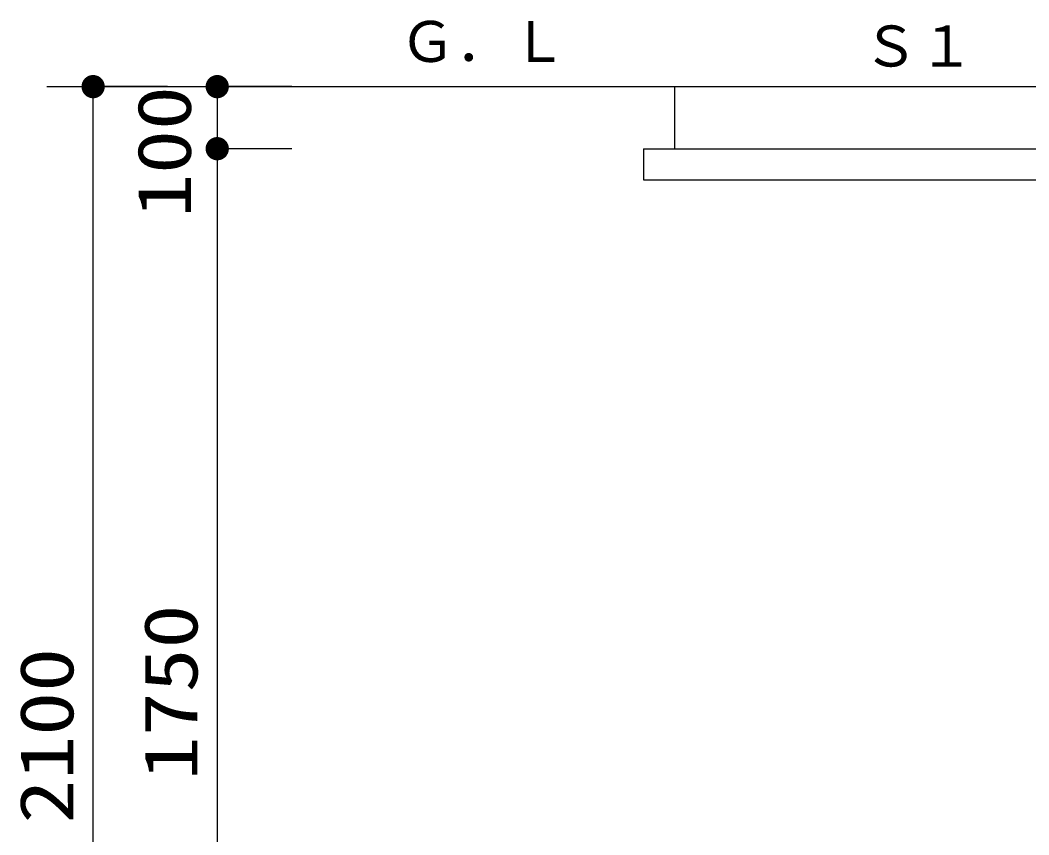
# Model space of a CAD drawing. Units: millimetres, scale not verified. Extents: x -8093 to 8093, y -5792 to 5792.
# Drawn here: x -1096 to 529, y 1234 to 2546 of the extents above; entities that cross this region are included whole.
import ezdxf
from ezdxf.enums import TextEntityAlignment as Align

# ---------------------------------------------------------------- set-up
doc = ezdxf.new("R2010")
doc.units = ezdxf.units.MM
doc.header["$LTSCALE"] = 30
doc.layers.add('0-2_00クル-フ-1機器', color=2, linetype='Continuous', lineweight=25)
doc.layers.add('0-4_00クル-フ-6寸法', color=132, linetype='Continuous', lineweight=25)
doc.styles.add('ＭＳ ゴシック', font='')
doc.styles.get('ＭＳ ゴシック').set_extended_font_data('MS Gothic')

msp = doc.modelspace()

# ---------------------------------------------------------------- linework, layer by layer
at = {"layer": '0-2_00クル-フ-1機器'}
for p, q in [((-1053.29, 2438.76), (1434.85, 2438.76)), ((-41.66, 2438.76), (-41.66, 2338.76)), ((-91.66, 2338.76), (-91.66, 2288.76)), ((-91.66, 2338.76), (1208.34, 2338.76)), ((-91.66, 2288.76), (1208.34, 2288.76))]:
    msp.add_line(p, q, dxfattribs=at)
at = {"layer": '0-4_00クル-フ-6寸法', "color": 4}
for p, q in [((-858.63, 2438.76), (-978.63, 2438.76)), ((-978.63, 338.76), (-978.63, 2438.76)), ((-658.63, 2438.76), (-778.63, 2438.76)), ((-778.63, 2438.76), (-778.63, 2338.76)), ((-658.63, 2338.76), (-778.63, 2338.76)), ((-658.63, 2338.76), (-778.63, 2338.76)), ((-778.63, 2338.76), (-778.63, 588.76))]:
    msp.add_line(p, q, dxfattribs=at)
at = {"layer": '0-4_00クル-フ-6寸法'}
for points in [[(-978.63, 2438.76), (-989.65, 2453.93), (-987.66, 2455.19)], [(-978.63, 2438.76), (-987.66, 2455.19), (-985.53, 2456.19)], [(-978.63, 2438.76), (-985.53, 2456.19), (-983.29, 2456.92)], [(-978.63, 2438.76), (-983.29, 2456.92), (-980.98, 2457.36)], [(-978.63, 2438.76), (-980.98, 2457.36), (-978.63, 2457.51)], [(-978.63, 2438.76), (-978.63, 2457.51), (-976.28, 2457.36)], [(-978.63, 2438.76), (-976.28, 2457.36), (-973.96, 2456.92)], [(-978.63, 2438.76), (-973.96, 2456.92), (-971.72, 2456.19)], [(-978.63, 2438.76), (-971.72, 2456.19), (-969.59, 2455.19)], [(-978.63, 2438.76), (-969.59, 2455.19), (-967.61, 2453.93)], [(-778.63, 2438.76), (-789.65, 2453.93), (-787.66, 2455.19)], [(-778.63, 2438.76), (-787.66, 2455.19), (-785.53, 2456.19)], [(-778.63, 2438.76), (-785.53, 2456.19), (-783.29, 2456.92)], [(-778.63, 2438.76), (-783.29, 2456.92), (-780.98, 2457.36)], [(-778.63, 2438.76), (-780.98, 2457.36), (-778.63, 2457.51)], [(-778.63, 2438.76), (-778.63, 2457.51), (-776.28, 2457.36)], [(-778.63, 2438.76), (-776.28, 2457.36), (-773.96, 2456.92)], [(-778.63, 2438.76), (-773.96, 2456.92), (-771.72, 2456.19)], [(-778.63, 2438.76), (-771.72, 2456.19), (-769.59, 2455.19)], [(-778.63, 2438.76), (-769.59, 2455.19), (-767.61, 2453.93)], [(-978.63, 2438.76), (-997.34, 2439.94), (-997.04, 2442.27)], [(-978.63, 2438.76), (-997.34, 2437.58), (-997.34, 2439.94)], [(-978.63, 2438.76), (-997.04, 2435.25), (-997.34, 2437.58)], [(-978.63, 2438.76), (-997.04, 2442.27), (-996.46, 2444.55)], [(-978.63, 2438.76), (-996.46, 2432.97), (-997.04, 2435.25)], [(-978.63, 2438.76), (-996.46, 2444.55), (-995.59, 2446.74)], [(-978.63, 2438.76), (-995.59, 2430.78), (-996.46, 2432.97)], [(-978.63, 2438.76), (-995.59, 2446.74), (-994.46, 2448.81)], [(-978.63, 2438.76), (-994.46, 2428.71), (-995.59, 2430.78)], [(-978.63, 2438.76), (-994.46, 2448.81), (-993.07, 2450.71)], [(-978.63, 2438.76), (-993.07, 2426.81), (-994.46, 2428.71)], [(-978.63, 2438.76), (-993.07, 2450.71), (-991.46, 2452.43)], [(-978.63, 2438.76), (-991.46, 2425.09), (-993.07, 2426.81)], [(-978.63, 2438.76), (-991.46, 2452.43), (-989.65, 2453.93)], [(-978.63, 2438.76), (-989.65, 2423.59), (-991.46, 2425.09)], [(-978.63, 2438.76), (-987.66, 2422.33), (-989.65, 2423.59)], [(-978.63, 2438.76), (-985.53, 2421.33), (-987.66, 2422.33)], [(-978.63, 2438.76), (-983.29, 2420.6), (-985.53, 2421.33)], [(-978.63, 2438.76), (-980.98, 2420.16), (-983.29, 2420.6)], [(-978.63, 2438.76), (-978.63, 2420.01), (-980.98, 2420.16)], [(-978.63, 2438.76), (-967.61, 2453.93), (-965.79, 2452.43)], [(-978.63, 2438.76), (-965.79, 2452.43), (-964.18, 2450.71)], [(-978.63, 2438.76), (-964.18, 2450.71), (-962.8, 2448.81)], [(-978.63, 2438.76), (-962.8, 2448.81), (-961.66, 2446.74)], [(-978.63, 2438.76), (-961.66, 2446.74), (-960.79, 2444.55)], [(-978.63, 2438.76), (-960.79, 2444.55), (-960.21, 2442.27)], [(-978.63, 2438.76), (-960.21, 2442.27), (-959.91, 2439.94)], [(-978.63, 2438.76), (-959.91, 2439.94), (-959.91, 2437.58)], [(-978.63, 2438.76), (-976.28, 2420.16), (-978.63, 2420.01)], [(-978.63, 2438.76), (-973.96, 2420.6), (-976.28, 2420.16)], [(-978.63, 2438.76), (-971.72, 2421.33), (-973.96, 2420.6)], [(-978.63, 2438.76), (-969.59, 2422.33), (-971.72, 2421.33)], [(-978.63, 2438.76), (-967.61, 2423.59), (-969.59, 2422.33)], [(-978.63, 2438.76), (-965.79, 2425.09), (-967.61, 2423.59)], [(-978.63, 2438.76), (-964.18, 2426.81), (-965.79, 2425.09)], [(-978.63, 2438.76), (-962.8, 2428.71), (-964.18, 2426.81)], [(-978.63, 2438.76), (-961.66, 2430.78), (-962.8, 2428.71)], [(-978.63, 2438.76), (-960.79, 2432.97), (-961.66, 2430.78)], [(-978.63, 2438.76), (-960.21, 2435.25), (-960.79, 2432.97)], [(-978.63, 2438.76), (-959.91, 2437.58), (-960.21, 2435.25)], [(-778.63, 2438.76), (-797.34, 2439.94), (-797.04, 2442.27)], [(-778.63, 2438.76), (-797.34, 2437.58), (-797.34, 2439.94)], [(-778.63, 2438.76), (-797.04, 2435.25), (-797.34, 2437.58)], [(-778.63, 2438.76), (-797.04, 2442.27), (-796.46, 2444.55)], [(-778.63, 2438.76), (-796.46, 2432.97), (-797.04, 2435.25)], [(-778.63, 2438.76), (-796.46, 2444.55), (-795.59, 2446.74)], [(-778.63, 2438.76), (-795.59, 2430.78), (-796.46, 2432.97)], [(-778.63, 2438.76), (-795.59, 2446.74), (-794.46, 2448.81)], [(-778.63, 2438.76), (-794.46, 2428.71), (-795.59, 2430.78)], [(-778.63, 2438.76), (-794.46, 2448.81), (-793.07, 2450.71)], [(-778.63, 2438.76), (-793.07, 2426.81), (-794.46, 2428.71)], [(-778.63, 2438.76), (-793.07, 2450.71), (-791.46, 2452.43)], [(-778.63, 2438.76), (-791.46, 2425.09), (-793.07, 2426.81)], [(-778.63, 2438.76), (-791.46, 2452.43), (-789.65, 2453.93)], [(-778.63, 2438.76), (-789.65, 2423.59), (-791.46, 2425.09)], [(-778.63, 2438.76), (-787.66, 2422.33), (-789.65, 2423.59)], [(-778.63, 2438.76), (-785.53, 2421.33), (-787.66, 2422.33)], [(-778.63, 2438.76), (-783.29, 2420.6), (-785.53, 2421.33)], [(-778.63, 2438.76), (-780.98, 2420.16), (-783.29, 2420.6)], [(-778.63, 2438.76), (-778.63, 2420.01), (-780.98, 2420.16)], [(-778.63, 2438.76), (-767.61, 2453.93), (-765.79, 2452.43)], [(-778.63, 2438.76), (-765.79, 2452.43), (-764.18, 2450.71)], [(-778.63, 2438.76), (-764.18, 2450.71), (-762.8, 2448.81)], [(-778.63, 2438.76), (-762.8, 2448.81), (-761.66, 2446.74)], [(-778.63, 2438.76), (-761.66, 2446.74), (-760.79, 2444.55)], [(-778.63, 2438.76), (-760.79, 2444.55), (-760.21, 2442.27)], [(-778.63, 2438.76), (-760.21, 2442.27), (-759.91, 2439.94)], [(-778.63, 2438.76), (-759.91, 2439.94), (-759.91, 2437.58)], [(-778.63, 2438.76), (-776.28, 2420.16), (-778.63, 2420.01)], [(-778.63, 2438.76), (-773.96, 2420.6), (-776.28, 2420.16)], [(-778.63, 2438.76), (-771.72, 2421.33), (-773.96, 2420.6)], [(-778.63, 2438.76), (-769.59, 2422.33), (-771.72, 2421.33)], [(-778.63, 2438.76), (-767.61, 2423.59), (-769.59, 2422.33)], [(-778.63, 2438.76), (-765.79, 2425.09), (-767.61, 2423.59)], [(-778.63, 2438.76), (-764.18, 2426.81), (-765.79, 2425.09)], [(-778.63, 2438.76), (-762.8, 2428.71), (-764.18, 2426.81)], [(-778.63, 2438.76), (-761.66, 2430.78), (-762.8, 2428.71)], [(-778.63, 2438.76), (-760.79, 2432.97), (-761.66, 2430.78)], [(-778.63, 2438.76), (-760.21, 2435.25), (-760.79, 2432.97)], [(-778.63, 2438.76), (-759.91, 2437.58), (-760.21, 2435.25)], [(-778.63, 2338.76), (-785.53, 2356.19), (-783.29, 2356.92)], [(-778.63, 2338.76), (-785.53, 2356.19), (-783.29, 2356.92)], [(-778.63, 2338.76), (-783.29, 2356.92), (-780.98, 2357.36)], [(-778.63, 2338.76), (-783.29, 2356.92), (-780.98, 2357.36)], [(-778.63, 2338.76), (-780.98, 2357.36), (-778.63, 2357.51)], [(-778.63, 2338.76), (-780.98, 2357.36), (-778.63, 2357.51)], [(-778.63, 2338.76), (-778.63, 2357.51), (-776.28, 2357.36)], [(-778.63, 2338.76), (-778.63, 2357.51), (-776.28, 2357.36)], [(-778.63, 2338.76), (-776.28, 2357.36), (-773.96, 2356.92)], [(-778.63, 2338.76), (-776.28, 2357.36), (-773.96, 2356.92)], [(-778.63, 2338.76), (-773.96, 2356.92), (-771.72, 2356.19)], [(-778.63, 2338.76), (-773.96, 2356.92), (-771.72, 2356.19)], [(-778.63, 2338.76), (-797.34, 2339.94), (-797.04, 2342.27)], [(-778.63, 2338.76), (-797.34, 2339.94), (-797.04, 2342.27)], [(-778.63, 2338.76), (-797.04, 2342.27), (-796.46, 2344.55)], [(-778.63, 2338.76), (-797.04, 2342.27), (-796.46, 2344.55)], [(-778.63, 2338.76), (-796.46, 2344.55), (-795.59, 2346.74)], [(-778.63, 2338.76), (-796.46, 2344.55), (-795.59, 2346.74)], [(-778.63, 2338.76), (-795.59, 2346.74), (-794.46, 2348.81)], [(-778.63, 2338.76), (-795.59, 2346.74), (-794.46, 2348.81)], [(-778.63, 2338.76), (-794.46, 2348.81), (-793.07, 2350.71)], [(-778.63, 2338.76), (-794.46, 2348.81), (-793.07, 2350.71)], [(-778.63, 2338.76), (-793.07, 2350.71), (-791.46, 2352.43)], [(-778.63, 2338.76), (-793.07, 2350.71), (-791.46, 2352.43)], [(-778.63, 2338.76), (-791.46, 2352.43), (-789.65, 2353.93)], [(-778.63, 2338.76), (-791.46, 2352.43), (-789.65, 2353.93)], [(-778.63, 2338.76), (-789.65, 2353.93), (-787.66, 2355.19)], [(-778.63, 2338.76), (-789.65, 2353.93), (-787.66, 2355.19)], [(-778.63, 2338.76), (-787.66, 2355.19), (-785.53, 2356.19)], [(-778.63, 2338.76), (-787.66, 2355.19), (-785.53, 2356.19)], [(-778.63, 2338.76), (-771.72, 2356.19), (-769.59, 2355.19)], [(-778.63, 2338.76), (-771.72, 2356.19), (-769.59, 2355.19)], [(-778.63, 2338.76), (-769.59, 2355.19), (-767.61, 2353.93)], [(-778.63, 2338.76), (-769.59, 2355.19), (-767.61, 2353.93)], [(-778.63, 2338.76), (-767.61, 2353.93), (-765.79, 2352.43)], [(-778.63, 2338.76), (-767.61, 2353.93), (-765.79, 2352.43)], [(-778.63, 2338.76), (-765.79, 2352.43), (-764.18, 2350.71)], [(-778.63, 2338.76), (-765.79, 2352.43), (-764.18, 2350.71)], [(-778.63, 2338.76), (-764.18, 2350.71), (-762.8, 2348.81)], [(-778.63, 2338.76), (-764.18, 2350.71), (-762.8, 2348.81)], [(-778.63, 2338.76), (-762.8, 2348.81), (-761.66, 2346.74)], [(-778.63, 2338.76), (-762.8, 2348.81), (-761.66, 2346.74)], [(-778.63, 2338.76), (-761.66, 2346.74), (-760.79, 2344.55)], [(-778.63, 2338.76), (-761.66, 2346.74), (-760.79, 2344.55)], [(-778.63, 2338.76), (-760.79, 2344.55), (-760.21, 2342.27)], [(-778.63, 2338.76), (-760.79, 2344.55), (-760.21, 2342.27)], [(-778.63, 2338.76), (-760.21, 2342.27), (-759.91, 2339.94)], [(-778.63, 2338.76), (-760.21, 2342.27), (-759.91, 2339.94)], [(-778.63, 2338.76), (-797.34, 2337.58), (-797.34, 2339.94)], [(-778.63, 2338.76), (-797.34, 2337.58), (-797.34, 2339.94)], [(-778.63, 2338.76), (-797.04, 2335.25), (-797.34, 2337.58)], [(-778.63, 2338.76), (-797.04, 2335.25), (-797.34, 2337.58)], [(-778.63, 2338.76), (-796.46, 2332.97), (-797.04, 2335.25)], [(-778.63, 2338.76), (-796.46, 2332.97), (-797.04, 2335.25)], [(-778.63, 2338.76), (-795.59, 2330.78), (-796.46, 2332.97)], [(-778.63, 2338.76), (-795.59, 2330.78), (-796.46, 2332.97)], [(-778.63, 2338.76), (-794.46, 2328.71), (-795.59, 2330.78)], [(-778.63, 2338.76), (-794.46, 2328.71), (-795.59, 2330.78)], [(-778.63, 2338.76), (-793.07, 2326.81), (-794.46, 2328.71)], [(-778.63, 2338.76), (-793.07, 2326.81), (-794.46, 2328.71)], [(-778.63, 2338.76), (-791.46, 2325.09), (-793.07, 2326.81)], [(-778.63, 2338.76), (-791.46, 2325.09), (-793.07, 2326.81)], [(-778.63, 2338.76), (-789.65, 2323.59), (-791.46, 2325.09)], [(-778.63, 2338.76), (-789.65, 2323.59), (-791.46, 2325.09)], [(-778.63, 2338.76), (-787.66, 2322.33), (-789.65, 2323.59)], [(-778.63, 2338.76), (-787.66, 2322.33), (-789.65, 2323.59)], [(-778.63, 2338.76), (-785.53, 2321.33), (-787.66, 2322.33)], [(-778.63, 2338.76), (-785.53, 2321.33), (-787.66, 2322.33)], [(-778.63, 2338.76), (-783.29, 2320.6), (-785.53, 2321.33)], [(-778.63, 2338.76), (-783.29, 2320.6), (-785.53, 2321.33)], [(-778.63, 2338.76), (-780.98, 2320.16), (-783.29, 2320.6)], [(-778.63, 2338.76), (-780.98, 2320.16), (-783.29, 2320.6)], [(-778.63, 2338.76), (-778.63, 2320.01), (-780.98, 2320.16)], [(-778.63, 2338.76), (-778.63, 2320.01), (-780.98, 2320.16)], [(-778.63, 2338.76), (-759.91, 2339.94), (-759.91, 2337.58)], [(-778.63, 2338.76), (-759.91, 2339.94), (-759.91, 2337.58)], [(-778.63, 2338.76), (-776.28, 2320.16), (-778.63, 2320.01)], [(-778.63, 2338.76), (-773.96, 2320.6), (-776.28, 2320.16)], [(-778.63, 2338.76), (-771.72, 2321.33), (-773.96, 2320.6)], [(-778.63, 2338.76), (-769.59, 2322.33), (-771.72, 2321.33)], [(-778.63, 2338.76), (-767.61, 2323.59), (-769.59, 2322.33)], [(-778.63, 2338.76), (-765.79, 2325.09), (-767.61, 2323.59)], [(-778.63, 2338.76), (-764.18, 2326.81), (-765.79, 2325.09)], [(-778.63, 2338.76), (-762.8, 2328.71), (-764.18, 2326.81)], [(-778.63, 2338.76), (-761.66, 2330.78), (-762.8, 2328.71)], [(-778.63, 2338.76), (-760.79, 2332.97), (-761.66, 2330.78)], [(-778.63, 2338.76), (-760.21, 2335.25), (-760.79, 2332.97)], [(-778.63, 2338.76), (-759.91, 2337.58), (-760.21, 2335.25)], [(-778.63, 2338.76), (-776.28, 2320.16), (-778.63, 2320.01)], [(-778.63, 2338.76), (-773.96, 2320.6), (-776.28, 2320.16)], [(-778.63, 2338.76), (-771.72, 2321.33), (-773.96, 2320.6)], [(-778.63, 2338.76), (-769.59, 2322.33), (-771.72, 2321.33)], [(-778.63, 2338.76), (-767.61, 2323.59), (-769.59, 2322.33)], [(-778.63, 2338.76), (-765.79, 2325.09), (-767.61, 2323.59)], [(-778.63, 2338.76), (-764.18, 2326.81), (-765.79, 2325.09)], [(-778.63, 2338.76), (-762.8, 2328.71), (-764.18, 2326.81)], [(-778.63, 2338.76), (-761.66, 2330.78), (-762.8, 2328.71)], [(-778.63, 2338.76), (-760.79, 2332.97), (-761.66, 2330.78)], [(-778.63, 2338.76), (-760.21, 2335.25), (-760.79, 2332.97)], [(-778.63, 2338.76), (-759.91, 2337.58), (-760.21, 2335.25)]]:
    msp.add_solid(points, dxfattribs=at)

# ---------------------------------------------------------------- texts
at = {"layer": '0-2_00クル-フ-1機器', "color": 4, "style": 'ＭＳ ゴシック'}
for s, p in [('Ｇ．Ｌ', (-484.89, 2458.77)), ('Ｓ１', (261.27, 2451.37))]:
    msp.add_text(s, height=65.98, dxfattribs=at).set_placement(p, align=Align.BOTTOM_LEFT)
at = {"layer": '0-4_00クル-フ-6寸法', "color": 3, "style": 'ＭＳ ゴシック', "width": 1.2}
for s, p in [('100', (-795.06, 2227.41)), ('1750', (-784.47, 1321.47)), ('2100', (-984.47, 1251.62))]:
    msp.add_text(s, height=86.66, rotation=90, dxfattribs=at).set_placement(p, align=Align.BOTTOM_LEFT)

doc.saveas('drawing.dxf')
